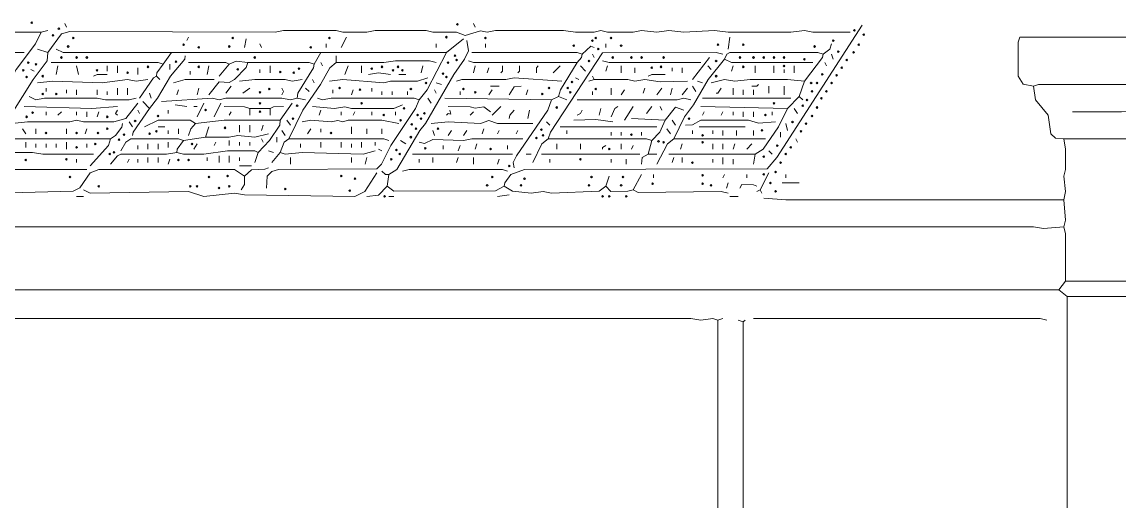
# Model space of a CAD drawing. Header units: millimetres. Extents: x 11 to 20000, y -4 to 8232.
# Drawn here: x 14000 to 16439, y 7165 to 8232 of the extents above; entities that cross this region are included whole.
import ezdxf

# ---------------------------------------------------------------- set-up
doc = ezdxf.new("R2010")
doc.units = ezdxf.units.MM
for name, color, linetype, lineweight, true_color in [('ARCHITECTURE', 7, 'Continuous', 13, 0x000000), ('PLANTING', 7, 'Continuous', 13, 0x000000), ('SOLAR', 7, 'Continuous', 13, 0x000000)]:
    doc.layers.add(name, color=color, linetype=linetype, lineweight=lineweight, true_color=true_color)

msp = doc.modelspace()

# ---------------------------------------------------------------- linework, layer by layer
at = {"layer": 'ARCHITECTURE', "color": 7, "lineweight": 13, "true_color": 0x000000}
for points in [[(17130.46946, 8088.23529), (17149.17353, 8093.21041), (17156.71448, 8107.08891), (17160.4802, 8190.03857), (17153.08552, 8197.58676), (16263.1957, 8197.58676), (16233.03167, 8197.58676), (16218.10294, 8197.58676), (16214.33314, 8186.27443), (16214.32624, 8110.85973), (16225.49615, 8093.21041), (16248.11652, 8088.23529)], [(17130.46946, 8088.23529), (17111.61199, 8092.00611), (16259.42873, 8091.99955), (16248.11652, 8088.23529)], [(16315.98982, 7971.34242), (16297.13235, 7972.54661), (16287.02568, 7982.65464), (16280.84762, 8024.13281), (16253.08903, 8058.06946), (16248.11652, 8088.23529)], [(17039.97172, 8031.67421), (17017.34729, 8035.44502), (16444.19118, 8031.67421), (16425.33937, 8031.67421), (16334.84163, 8031.67421)], [(17066.36312, 7971.34242), (17055.0509, 7971.34242), (16410.25452, 7971.34242), (16383.86312, 7971.34242), (16357.46606, 7971.34242), (16315.98982, 7971.34242)], [(16315.98982, 7835.59581), (16319.75679, 7854.44943), (16315.99943, 7888.38609), (16319.61041, 7903.46912), (16319.75271, 7948.71799), (16315.98982, 7971.34242)], [(16315.98982, 7775.26391), (16319.75679, 7790.34695), (16315.98982, 7835.59581)], [(16315.98982, 7775.26391), (16270.74095, 7771.64785), (16248.11652, 7775.26391), (12624.43439, 7775.26391), (12609.35102, 7779.03473)], [(16315.98982, 7775.26391), (16319.75271, 7760.181), (16319.75679, 7654.60034)], [(16304.6776, 7635.74661), (15637.25679, 7635.74661), (15614.63235, 7635.74661), (15554.29864, 7635.74661), (15282.80543, 7635.74661), (15260.181, 7635.74661), (14679.48676, 7635.74661), (14656.86233, 7635.74661), (14600.30124, 7635.74661), (14581.44796, 7635.74661), (14076.16934, 7635.74661), (14057.31482, 7635.74661), (12594.26889, 7635.74661)], [(16319.75679, 7654.60034), (16304.6776, 7635.74661)], [(16323.52941, 7620.66369), (16304.6776, 7635.74661)], [(16319.75679, 7654.60034), (16342.38122, 7654.60034), (16395.17534, 7654.60034), (16990.95023, 7654.60034), (17043.73869, 7654.60034), (17062.59615, 7654.60034)], [(16323.52941, 7620.66369), (16512.06448, 7620.66369), (16534.68891, 7620.66369), (16579.93778, 7620.66369), (16595.02262, 7620.66369), (16662.89593, 7620.66369), (16681.74774, 7620.66369), (16768.47851, 7620.66369), (16787.33032, 7620.66369), (17043.73869, 7620.65713), (17062.59423, 7616.89287)], [(16323.52941, 7620.66369), (16323.52941, 7039.96957)], [(15546.75713, 7567.8733), (15535.44683, 7571.49593), (15509.04977, 7567.88643), (15486.42534, 7571.644), (12639.51776, 7571.644), (12624.43439, 7571.644)], [(15546.75713, 7567.8733), (15558.07127, 7571.644)], [(15546.75713, 7567.8733), (15546.75713, 7552.79038), (15546.75713, 6591.25215)], [(15592.00792, 7567.8733), (15603.31821, 7564.1026)], [(15607.0871, 7567.8733), (15603.31821, 7564.1026)], [(15625.94457, 7571.644), (16263.1957, 7571.63744), (16278.28054, 7567.8733)]]:
    msp.add_lwpolyline(points, dxfattribs=at)
at = {"layer": 'PLANTING', "color": 7, "lineweight": 13, "true_color": 0x000000}
msp.add_lwpolyline([(15603.31821, 7564.1026), (15603.31821, 6564.85645)], dxfattribs=at)
at = {"layer": 'SOLAR', "color": 7, "lineweight": 13, "true_color": 0x000000}
for points in [[(14019.60781, 8229.63801), (14021.49321, 8231.52342), (14023.37862, 8229.63801), (14021.49321, 8227.7526)], [(14966.06335, 8225.86731), (14967.94876, 8227.7526), (14969.83405, 8225.86731), (14967.94876, 8223.9819)], [(14066.74208, 8201.35747), (14068.62749, 8203.24287), (14070.51278, 8201.35747), (14068.62749, 8199.47206)], [(14079.93971, 8216.44038), (14081.825, 8218.32579), (14083.71041, 8216.44038), (14081.825, 8214.55509)], [(14111.99095, 8195.70136), (14113.87636, 8197.58676), (14115.76165, 8195.70136), (14113.87636, 8193.81595)], [(14466.44038, 8195.70136), (14468.32579, 8197.58676), (14470.2112, 8195.70136), (14468.32579, 8193.81595)], [(14681.37251, 8195.70136), (14683.25792, 8197.58676), (14685.14333, 8195.70136), (14683.25792, 8193.81595)], [(14941.55351, 8197.58676), (14943.43891, 8199.47206), (14945.32432, 8197.58676), (14943.43891, 8195.70136)], [(15028.28054, 8195.70136), (15030.16595, 8197.58676), (15032.05124, 8195.70136), (15030.16595, 8193.81595)], [(15273.37862, 8195.70136), (15275.26391, 8197.58676), (15277.14932, 8195.70136), (15275.26391, 8193.81595)], [(15307.31527, 8195.70136), (15309.20057, 8197.58676), (15311.08597, 8195.70136), (15309.20057, 8193.81595)], [(15848.41629, 8212.66968), (15850.3017, 8214.55509), (15852.18699, 8212.66968), (15850.3017, 8210.78428)], [(15869.15532, 8203.24287), (15871.04072, 8205.12817), (15872.92613, 8203.24287), (15871.04072, 8201.35747)], [(14100.67873, 8176.84762), (14102.56414, 8178.73303), (14104.44943, 8176.84762), (14102.56414, 8174.96233)], [(14357.08903, 8180.61844), (14358.97432, 8182.50373), (14360.85973, 8180.61844), (14358.97432, 8178.73303)], [(14391.02568, 8174.96233), (14392.91097, 8176.84762), (14394.79638, 8174.96233), (14392.91097, 8173.07692)], [(14458.89898, 8176.84762), (14460.78428, 8178.73303), (14462.66968, 8176.84762), (14460.78428, 8174.96233)], [(14639.89446, 8174.96233), (14641.77975, 8176.84762), (14643.66516, 8174.96233), (14641.77975, 8173.07692)], [(15224.35894, 8178.73303), (15226.24434, 8180.61844), (15228.12975, 8178.73303), (15226.24434, 8176.84762)], [(15265.8371, 8190.04525), (15267.72251, 8191.93066), (15269.60781, 8190.04525), (15267.72251, 8188.15984)], [(15279.03473, 8171.19152), (15280.92002, 8173.07692), (15282.80543, 8171.19152), (15280.92002, 8169.30622)], [(15329.93971, 8178.73303), (15331.825, 8180.61844), (15333.71041, 8178.73303), (15331.825, 8176.84762)], [(15544.87183, 8180.61844), (15546.75713, 8182.50373), (15548.64253, 8180.61844), (15546.75713, 8178.73303)], [(15601.43292, 8180.61844), (15603.31821, 8182.50373), (15605.20362, 8180.61844), (15603.31821, 8178.73303)], [(15759.80396, 8176.84762), (15761.68925, 8178.73303), (15763.57466, 8176.84762), (15761.68925, 8174.96233)], [(15801.28201, 8190.04525), (15803.16742, 8191.93066), (15805.05283, 8190.04525), (15803.16742, 8188.15984)], [(15857.8431, 8180.61844), (15859.72851, 8182.50373), (15861.61391, 8180.61844), (15859.72851, 8178.73303)], [(14085.59581, 8152.3379), (14087.48111, 8154.22319), (14089.36652, 8152.3379), (14087.48111, 8150.45249)], [(14119.53247, 8152.3379), (14121.41776, 8154.22319), (14123.30317, 8152.3379), (14121.41776, 8150.45249)], [(14142.1569, 8152.3379), (14144.04219, 8154.22319), (14145.9276, 8152.3379), (14144.04219, 8150.45249)], [(14515.46007, 8152.3379), (14517.34536, 8154.22319), (14519.23077, 8152.3379), (14517.34536, 8150.45249)], [(14960.40724, 8156.1086), (14962.29265, 8157.994), (14964.17794, 8156.1086), (14962.29265, 8154.22319)], [(14964.17794, 8146.68179), (14966.06335, 8148.56708), (14967.94876, 8146.68179), (14966.06335, 8144.79638)], [(15258.29559, 8144.79638), (15260.181, 8146.68179), (15262.0664, 8144.79638), (15260.181, 8142.91097)], [(15311.08597, 8152.3379), (15312.97138, 8154.22319), (15314.85667, 8152.3379), (15312.97138, 8150.45249)], [(15352.56414, 8152.3379), (15354.44943, 8154.22319), (15356.33484, 8152.3379), (15354.44943, 8150.45249)], [(15375.18857, 8152.3379), (15377.07387, 8154.22319), (15378.95928, 8152.3379), (15377.07387, 8150.45249)], [(15424.20814, 8152.3379), (15426.09355, 8154.22319), (15427.97885, 8152.3379), (15426.09355, 8150.45249)], [(15541.10102, 8144.79638), (15542.98643, 8146.68179), (15544.87183, 8144.79638), (15542.98643, 8142.91097)], [(15593.8914, 8152.3379), (15595.77681, 8154.22319), (15597.6621, 8152.3379), (15595.77681, 8150.45249)], [(15624.05735, 8152.3379), (15625.94265, 8154.22319), (15627.82805, 8152.3379), (15625.94265, 8150.45249)], [(15646.68179, 8152.3379), (15648.56708, 8154.22319), (15650.45249, 8152.3379), (15648.56708, 8150.45249)], [(15669.30622, 8152.3379), (15671.19152, 8154.22319), (15673.07692, 8152.3379), (15671.19152, 8150.45249)], [(15691.93066, 8152.3379), (15693.81595, 8154.22319), (15695.70136, 8152.3379), (15693.81595, 8150.45249)], [(15737.17952, 8148.56708), (15739.06482, 8150.45249), (15740.95023, 8148.56708), (15739.06482, 8146.68179)], [(15812.59423, 8165.53541), (15814.47964, 8167.42081), (15816.36505, 8165.53541), (15814.47964, 8163.65011)], [(15831.44796, 8146.68179), (15833.33337, 8148.56708), (15835.21867, 8146.68179), (15833.33337, 8144.79638)], [(15846.53088, 8163.65011), (15848.41629, 8165.53541), (15850.3017, 8163.65011), (15848.41629, 8161.76471)], [(14000.75419, 8124.05735), (14002.63948, 8125.94265), (14004.52489, 8124.05735), (14002.63948, 8122.17195)], [(14012.0664, 8141.02568), (14013.9517, 8142.91097), (14015.8371, 8141.02568), (14013.9517, 8139.14027)], [(14029.03473, 8137.25486), (14030.92002, 8139.14027), (14032.80543, 8137.25486), (14030.92002, 8135.36957)], [(14164.78133, 8124.05735), (14166.66663, 8125.94265), (14168.55204, 8124.05735), (14166.66663, 8122.17195)], [(14277.90351, 8131.59876), (14279.7888, 8133.48416), (14281.67421, 8131.59876), (14279.7888, 8129.71346)], [(14340.1207, 8142.91097), (14342.006, 8144.79638), (14343.8914, 8142.91097), (14342.006, 8141.02568)], [(14391.02568, 8131.59876), (14392.91097, 8133.48416), (14394.79638, 8131.59876), (14392.91097, 8129.71346)], [(14477.7526, 8125.94265), (14479.63801, 8127.82805), (14481.52342, 8125.94265), (14479.63801, 8124.05735)], [(14572.02115, 8120.28654), (14573.90645, 8122.17195), (14575.79186, 8120.28654), (14573.90645, 8118.40124)], [(14613.49921, 8127.82805), (14615.38462, 8129.71346), (14617.27002, 8127.82805), (14615.38462, 8125.94265)], [(14775.64106, 8127.82805), (14777.52636, 8129.71346), (14779.41176, 8127.82805), (14777.52636, 8125.94265)], [(14798.2655, 8131.59876), (14800.15079, 8133.48416), (14802.0362, 8131.59876), (14800.15079, 8129.71346)], [(14822.77523, 8124.05735), (14824.66063, 8125.94265), (14826.54604, 8124.05735), (14824.66063, 8122.17195)], [(14834.08744, 8131.59876), (14835.97285, 8133.48416), (14837.85826, 8131.59876), (14835.97285, 8129.71346)], [(14843.51437, 8124.05735), (14845.39966, 8125.94265), (14847.28507, 8124.05735), (14845.39966, 8122.17195)], [(14945.32432, 8141.02568), (14947.20962, 8142.91097), (14949.09502, 8141.02568), (14947.20962, 8139.14027)], [(15397.81301, 8129.71346), (15399.6983, 8131.59876), (15401.58371, 8129.71346), (15399.6983, 8127.82805)], [(15418.55204, 8131.59876), (15420.43744, 8133.48416), (15422.32274, 8131.59876), (15420.43744, 8129.71346)], [(15601.43292, 8131.59876), (15603.31821, 8133.48416), (15605.20362, 8131.59876), (15603.31821, 8129.71346)], [(15691.93066, 8133.48416), (15693.81595, 8135.36957), (15695.70136, 8133.48416), (15693.81595, 8131.59876)], [(15820.13575, 8129.71346), (15822.02115, 8131.59876), (15823.90645, 8129.71346), (15822.02115, 8127.82805)], [(14008.29559, 8108.97432), (14010.181, 8110.85973), (14012.0664, 8108.97432), (14010.181, 8107.08903)], [(14044.11765, 8110.85973), (14046.00305, 8112.74514), (14047.88835, 8110.85973), (14046.00305, 8108.97432)], [(14232.65464, 8118.40124), (14234.53993, 8120.28654), (14236.42534, 8118.40124), (14234.53993, 8116.51584)], [(14602.18699, 8118.40124), (14604.0724, 8120.28654), (14605.95781, 8118.40124), (14604.0724, 8116.51584)], [(14896.30464, 8095.77681), (14898.19005, 8097.6621), (14900.07545, 8095.77681), (14898.19005, 8093.8914)], [(14934.0121, 8116.51584), (14935.8974, 8118.40124), (14937.78281, 8116.51584), (14935.8974, 8114.63043)], [(14941.55351, 8108.97432), (14943.43891, 8110.85973), (14945.32432, 8108.97432), (14943.43891, 8107.08903)], [(15220.58824, 8097.6621), (15222.47364, 8099.54751), (15224.35894, 8097.6621), (15222.47364, 8095.77681)], [(15541.10102, 8110.85973), (15542.98643, 8112.74514), (15544.87183, 8110.85973), (15542.98643, 8108.97432)], [(15752.26244, 8095.77681), (15754.14785, 8097.6621), (15756.03314, 8095.77681), (15754.14785, 8093.8914)], [(15765.46007, 8095.77681), (15767.34536, 8097.6621), (15769.23077, 8095.77681), (15767.34536, 8093.8914)], [(15776.77229, 8114.63043), (15778.65758, 8116.51584), (15780.54299, 8114.63043), (15778.65758, 8112.74514)], [(15797.51131, 8095.77681), (15799.39672, 8097.6621), (15801.28201, 8095.77681), (15799.39672, 8093.8914)], [(15808.82353, 8112.74514), (15810.70894, 8114.63043), (15812.59423, 8112.74514), (15810.70894, 8110.85973)], [(14044.11765, 8071.26697), (14046.00305, 8073.15238), (14047.88835, 8071.26697), (14046.00305, 8069.38156)], [(14074.2836, 8071.26697), (14076.16889, 8073.15238), (14078.0543, 8071.26697), (14076.16889, 8069.38156)], [(14526.77229, 8075.03767), (14528.65758, 8076.92308), (14530.54299, 8075.03767), (14528.65758, 8073.15238)], [(14547.51131, 8082.57919), (14549.39672, 8084.46459), (14551.28201, 8082.57919), (14549.39672, 8080.69378)], [(14703.99695, 8084.46459), (14705.88235, 8086.34989), (14707.76776, 8084.46459), (14705.88235, 8082.57919)], [(14749.24581, 8080.69378), (14751.13122, 8082.57919), (14753.01663, 8080.69378), (14751.13122, 8078.80848)], [(14862.36799, 8082.57919), (14864.25339, 8084.46459), (14866.1388, 8082.57919), (14864.25339, 8080.69378)], [(14979.26097, 8082.57919), (14981.14627, 8084.46459), (14983.03167, 8082.57919), (14981.14627, 8080.69378)], [(15005.65611, 8075.03767), (15007.54152, 8076.92308), (15009.42681, 8075.03767), (15007.54152, 8073.15238)], [(15154.60034, 8071.26697), (15156.48563, 8073.15238), (15158.37104, 8071.26697), (15156.48563, 8069.38156)], [(15169.68326, 8084.46459), (15171.56867, 8086.34989), (15173.45396, 8084.46459), (15171.56867, 8082.57919)], [(15211.16143, 8084.46459), (15213.04672, 8086.34989), (15214.93213, 8084.46459), (15213.04672, 8082.57919)], [(15216.81753, 8075.03767), (15218.70283, 8076.92308), (15220.58824, 8075.03767), (15218.70283, 8073.15238)], [(15273.37862, 8082.57919), (15275.26391, 8084.46459), (15277.14932, 8082.57919), (15275.26391, 8080.69378)], [(15754.14785, 8076.92308), (15756.03314, 8078.80848), (15757.91855, 8076.92308), (15756.03314, 8075.03767)], [(15786.1991, 8076.92308), (15788.0845, 8078.80848), (15789.9698, 8076.92308), (15788.0845, 8075.03767)], [(14526.77229, 8050.52794), (14528.65758, 8052.41324), (14530.54299, 8050.52794), (14528.65758, 8048.64253)], [(14753.01663, 8050.52794), (14754.90192, 8052.41324), (14756.78733, 8050.52794), (14754.90192, 8048.64253)], [(15669.30622, 8050.52794), (15671.19152, 8052.41324), (15673.07692, 8050.52794), (15671.19152, 8048.64253)], [(15742.83563, 8058.06934), (15744.72093, 8059.95475), (15746.60633, 8058.06934), (15744.72093, 8056.18405)], [(15774.88688, 8061.84016), (15776.77229, 8063.72545), (15778.65758, 8061.84016), (15776.77229, 8059.95475)], [(14021.49321, 8029.7888), (14023.37862, 8031.67421), (14025.26391, 8029.7888), (14023.37862, 8027.90351)], [(14300.52794, 8022.2474), (14302.41324, 8024.13269), (14304.29864, 8022.2474), (14302.41324, 8020.36199)], [(14406.1086, 8035.44491), (14407.994, 8037.33032), (14409.8793, 8035.44491), (14407.994, 8033.55962)], [(14526.77229, 8031.67421), (14528.65758, 8033.55962), (14530.54299, 8031.67421), (14528.65758, 8029.7888)], [(14609.72851, 8044.87183), (14611.61391, 8046.75713), (14613.49921, 8044.87183), (14611.61391, 8042.98643)], [(14802.0362, 8024.13269), (14803.92161, 8026.0181), (14805.8069, 8024.13269), (14803.92161, 8022.2474)], [(14847.28507, 8039.21572), (14849.17048, 8041.10102), (14851.05577, 8039.21572), (14849.17048, 8037.33032)], [(14877.45102, 8024.13269), (14879.33631, 8026.0181), (14881.22172, 8024.13269), (14879.33631, 8022.2474)], [(14892.53394, 8027.90351), (14894.41934, 8029.7888), (14896.30464, 8027.90351), (14894.41934, 8026.0181)], [(15186.65158, 8041.10102), (15188.53699, 8042.98643), (15190.42229, 8041.10102), (15188.53699, 8039.21572)], [(15650.45249, 8024.13269), (15652.3379, 8026.0181), (15654.22319, 8024.13269), (15652.3379, 8022.2474)], [(15733.40871, 8044.87183), (15735.29412, 8046.75713), (15737.17952, 8044.87183), (15735.29412, 8042.98643)], [(15754.14785, 8022.2474), (15756.03314, 8024.13269), (15757.91855, 8022.2474), (15756.03314, 8020.36199)], [(15765.46007, 8041.10102), (15767.34536, 8042.98643), (15769.23077, 8041.10102), (15767.34536, 8039.21572)], [(14008.29559, 8020.36199), (14010.181, 8022.2474), (14012.0664, 8020.36199), (14010.181, 8018.47658)], [(14187.40577, 8020.36199), (14189.29106, 8022.2474), (14191.17647, 8020.36199), (14189.29106, 8018.47658)], [(14249.62296, 8010.93518), (14251.50826, 8012.82048), (14253.39367, 8010.93518), (14251.50826, 8009.04977)], [(14600.3017, 8016.59129), (14602.18699, 8018.47658), (14604.0724, 8016.59129), (14602.18699, 8014.70588)], [(14839.74355, 8012.82048), (14841.62896, 8014.70588), (14843.51437, 8012.82048), (14841.62896, 8010.93518)], [(14864.25339, 8003.39367), (14866.1388, 8005.27907), (14868.0241, 8003.39367), (14866.1388, 8001.50826)], [(14884.99242, 8016.59129), (14886.87783, 8018.47658), (14888.76324, 8016.59129), (14886.87783, 8014.70588)], [(15480.76923, 8016.59129), (15482.65464, 8018.47658), (15484.53993, 8016.59129), (15482.65464, 8014.70588)], [(15710.78428, 8009.04977), (15712.66968, 8010.93518), (15714.55509, 8009.04977), (15712.66968, 8007.16437)], [(15740.95023, 8005.27907), (15742.83563, 8007.16437), (15744.72093, 8005.27907), (15742.83563, 8003.39367)], [(14051.65916, 7984.53993), (14053.54446, 7986.42534), (14055.42986, 7984.53993), (14053.54446, 7982.65464)], [(14119.53247, 7984.53993), (14121.41776, 7986.42534), (14123.30317, 7984.53993), (14121.41776, 7982.65464)], [(14166.66663, 7984.53993), (14168.55204, 7986.42534), (14170.43744, 7984.53993), (14168.55204, 7982.65464)], [(14187.40577, 7993.96686), (14189.29106, 7995.85215), (14191.17647, 7993.96686), (14189.29106, 7992.08145)], [(14225.11312, 7980.76923), (14226.99853, 7982.65464), (14228.88382, 7980.76923), (14226.99853, 7978.88382)], [(14281.67421, 7982.65464), (14283.55962, 7984.53993), (14285.44491, 7982.65464), (14283.55962, 7980.76923)], [(14296.75713, 7988.31075), (14298.64253, 7990.19604), (14300.52794, 7988.31075), (14298.64253, 7986.42534)], [(14449.47206, 7995.85215), (14451.35747, 7997.73756), (14453.24287, 7995.85215), (14451.35747, 7993.96686)], [(14685.14333, 7984.53993), (14687.02862, 7986.42534), (14688.91403, 7984.53993), (14687.02862, 7982.65464)], [(14862.36799, 7975.11312), (14864.25339, 7976.99853), (14866.1388, 7975.11312), (14864.25339, 7973.22771)], [(14873.6802, 7993.96686), (14875.56561, 7995.85215), (14877.45102, 7993.96686), (14875.56561, 7992.08145)], [(14922.69989, 7993.96686), (14924.58518, 7995.85215), (14926.47059, 7993.96686), (14924.58518, 7992.08145)], [(15141.40271, 7973.22771), (15143.28812, 7975.11312), (15145.17342, 7973.22771), (15143.28812, 7971.34242)], [(15152.71493, 7992.08145), (15154.60034, 7993.96686), (15156.48563, 7992.08145), (15154.60034, 7990.19604)], [(15156.48563, 7978.88382), (15158.37104, 7980.76923), (15160.25645, 7978.88382), (15158.37104, 7976.99853)], [(15352.56414, 7980.76923), (15354.44943, 7982.65464), (15356.33484, 7980.76923), (15354.44943, 7978.88382)], [(15510.93518, 7978.88382), (15512.82048, 7980.76923), (15514.70588, 7978.88382), (15512.82048, 7976.99853)], [(15642.91097, 7990.19604), (15644.79638, 7992.08145), (15646.68179, 7990.19604), (15644.79638, 7988.31075)], [(15729.63801, 7988.31075), (15731.52342, 7990.19604), (15733.40871, 7988.31075), (15731.52342, 7986.42534)], [(14119.53247, 7952.48869), (14121.41776, 7954.3741), (14123.30317, 7952.48869), (14121.41776, 7950.60328)], [(14161.01052, 7960.0302), (14162.89593, 7961.9155), (14164.78133, 7960.0302), (14162.89593, 7958.1448)], [(14213.8009, 7969.45701), (14215.68631, 7971.34242), (14217.57161, 7969.45701), (14215.68631, 7967.57161)], [(14375.94265, 7960.0302), (14377.82805, 7961.9155), (14379.71346, 7960.0302), (14377.82805, 7958.1448)], [(14894.41934, 7950.60328), (14896.30464, 7952.48869), (14898.19005, 7950.60328), (14896.30464, 7948.71799)], [(15039.59276, 7948.71799), (15041.47817, 7950.60328), (15043.36346, 7948.71799), (15041.47817, 7946.83258)], [(15303.54446, 7948.71799), (15305.42986, 7950.60328), (15307.31527, 7948.71799), (15305.42986, 7946.83258)], [(15412.89593, 7965.68631), (15414.78133, 7967.57161), (15416.66663, 7965.68631), (15414.78133, 7963.8009)], [(15424.20814, 7963.8009), (15426.09355, 7965.68631), (15427.97885, 7963.8009), (15426.09355, 7961.9155)], [(15510.93518, 7963.8009), (15512.82048, 7965.68631), (15514.70588, 7963.8009), (15512.82048, 7961.9155)], [(15676.84762, 7956.25939), (15678.73303, 7958.1448), (15680.61844, 7956.25939), (15678.73303, 7954.3741)], [(15707.01357, 7952.48869), (15708.89898, 7954.3741), (15710.78428, 7952.48869), (15708.89898, 7950.60328)], [(14006.41029, 7924.20814), (14008.29559, 7926.09355), (14010.181, 7924.20814), (14008.29559, 7922.32274)], [(14096.90803, 7926.09355), (14098.79333, 7927.97885), (14100.67873, 7926.09355), (14098.79333, 7924.20814)], [(14193.06188, 7937.40577), (14194.94717, 7939.29106), (14196.83258, 7937.40577), (14194.94717, 7935.52036)], [(14202.48869, 7941.17647), (14204.3741, 7943.06188), (14206.25939, 7941.17647), (14204.3741, 7939.29106)], [(14345.77681, 7924.20814), (14347.6621, 7926.09355), (14349.54751, 7924.20814), (14347.6621, 7922.32274)], [(14368.40124, 7924.20814), (14370.28654, 7926.09355), (14372.17195, 7924.20814), (14370.28654, 7922.32274)], [(14819.00452, 7926.09355), (14820.88993, 7927.97885), (14822.77523, 7926.09355), (14820.88993, 7924.20814)], [(14830.31674, 7946.83258), (14832.20215, 7948.71799), (14834.08744, 7946.83258), (14832.20215, 7944.94717)], [(14837.85826, 7937.40577), (14839.74355, 7939.29106), (14841.62896, 7937.40577), (14839.74355, 7935.52036)], [(15239.44197, 7926.09355), (15241.32726, 7927.97885), (15243.21267, 7926.09355), (15241.32726, 7924.20814)], [(15646.68179, 7931.74966), (15648.56708, 7933.63495), (15650.45249, 7931.74966), (15648.56708, 7929.86425)], [(15695.70136, 7937.40577), (15697.58676, 7939.29106), (15699.47206, 7937.40577), (15697.58676, 7935.52036)], [(15081.07093, 7911.01052), (15082.95622, 7912.89593), (15084.84163, 7911.01052), (15082.95622, 7909.12523)], [(15488.31075, 7918.55204), (15490.19604, 7920.43744), (15492.08145, 7918.55204), (15490.19604, 7916.66663)], [(15684.38914, 7918.55204), (15686.27455, 7920.43744), (15688.15984, 7918.55204), (15686.27455, 7916.66663)], [(14104.44943, 7886.50079), (14106.33484, 7888.38609), (14108.22025, 7886.50079), (14106.33484, 7884.61538)], [(14413.65011, 7886.50079), (14415.53541, 7888.38609), (14417.42081, 7886.50079), (14415.53541, 7884.61538)], [(14455.12817, 7888.38609), (14457.01357, 7890.27149), (14458.89898, 7888.38609), (14457.01357, 7886.50079)], [(14707.76776, 7888.38609), (14709.65305, 7890.27149), (14711.53846, 7888.38609), (14709.65305, 7886.50079)], [(14737.9336, 7882.72998), (14739.819, 7884.61538), (14741.70441, 7882.72998), (14739.819, 7880.84468)], [(15043.36346, 7886.50079), (15045.24887, 7888.38609), (15047.13428, 7886.50079), (15045.24887, 7884.61538)], [(15115.00758, 7882.72998), (15116.89287, 7884.61538), (15118.77828, 7882.72998), (15116.89287, 7880.84468)], [(15263.9517, 7886.50079), (15265.8371, 7888.38609), (15267.72251, 7886.50079), (15265.8371, 7884.61538)], [(15333.71041, 7886.50079), (15335.59581, 7888.38609), (15337.48111, 7886.50079), (15335.59581, 7884.61538)], [(15510.93518, 7890.27149), (15512.82048, 7892.1569), (15514.70588, 7890.27149), (15512.82048, 7888.38609)], [(15646.68179, 7892.1569), (15648.56708, 7894.04219), (15650.45249, 7892.1569), (15648.56708, 7890.27149)], [(15673.07692, 7897.81301), (15674.96233, 7899.6983), (15676.84762, 7897.81301), (15674.96233, 7895.9276)], [(14168.55204, 7865.76165), (14170.43744, 7867.64706), (14172.32274, 7865.76165), (14170.43744, 7863.87636)], [(14372.17195, 7865.76165), (14374.05735, 7867.64706), (14375.94265, 7865.76165), (14374.05735, 7863.87636)], [(14387.25486, 7865.76165), (14389.14027, 7867.64706), (14391.02568, 7865.76165), (14389.14027, 7863.87636)], [(14436.27455, 7861.99095), (14438.15984, 7863.87636), (14440.04525, 7861.99095), (14438.15984, 7860.10554)], [(14458.89898, 7865.76165), (14460.78428, 7867.64706), (14462.66968, 7865.76165), (14460.78428, 7863.87636)], [(14583.33337, 7860.10554), (14585.21867, 7861.99095), (14587.10407, 7860.10554), (14585.21867, 7858.22025)], [(14726.62138, 7856.33484), (14728.50679, 7858.22025), (14730.39219, 7856.33484), (14728.50679, 7854.44943)], [(15032.05124, 7867.64706), (15033.93665, 7869.53247), (15035.82206, 7867.64706), (15033.93665, 7865.76165)], [(15107.46606, 7867.64706), (15109.35147, 7869.53247), (15111.23676, 7867.64706), (15109.35147, 7865.76165)], [(15258.29559, 7867.64706), (15260.181, 7869.53247), (15262.0664, 7867.64706), (15260.181, 7865.76165)], [(15329.93971, 7867.64706), (15331.825, 7869.53247), (15333.71041, 7867.64706), (15331.825, 7865.76165)], [(15399.6983, 7871.41776), (15401.58371, 7873.30317), (15403.46912, 7871.41776), (15401.58371, 7869.53247)], [(15510.93518, 7871.41776), (15512.82048, 7873.30317), (15514.70588, 7871.41776), (15512.82048, 7869.53247)], [(15529.7888, 7867.64706), (15531.67421, 7869.53247), (15533.55962, 7867.64706), (15531.67421, 7865.76165)], [(15661.76471, 7873.30317), (15663.65011, 7875.18857), (15665.53541, 7873.30317), (15663.65011, 7871.41776)], [(15673.07692, 7854.44943), (15674.96233, 7856.33484), (15676.84762, 7854.44943), (15674.96233, 7852.56414)], [(14803.92161, 7843.13722), (14805.8069, 7845.02262), (14807.69231, 7843.13722), (14805.8069, 7841.25192)], [(15288.46154, 7843.13722), (15290.34695, 7845.02262), (15292.23224, 7843.13722), (15290.34695, 7841.25192)], [(15303.54446, 7843.13722), (15305.42986, 7845.02262), (15307.31527, 7843.13722), (15305.42986, 7841.25192)], [(15341.25192, 7843.13722), (15343.13722, 7845.02262), (15345.02262, 7843.13722), (15343.13722, 7841.25192)]]:
    msp.add_lwpolyline(points, close=True, dxfattribs=at)
for points in [[(14098.79378, 8220.21109), (14095.02262, 8227.75271)], [(15007.54106, 8220.21109), (15003.77115, 8227.75271)], [(15071.64446, 7865.76165), (15072.84174, 7873.30973), (15086.73348, 7892.00882), (15116.89333, 7903.32104), (15656.1086, 7904.67342), (15677.6836, 7929.86425), (15867.2681, 8223.9819)], [(12307.69231, 7873.30317), (12323.96606, 7911.01052), (12508.5905, 8193.81595), (12518.85328, 8203.92398), (12537.70781, 8208.7509), (13190.04525, 8212.66312), (13223.9819, 8201.51199), (13246.60633, 8208.7509), (13359.72851, 8208.90543), (13378.58179, 8212.66312), (13435.14287, 8212.52172), (13450.22624, 8208.90543), (13710.40724, 8209.19491), (13733.03167, 8212.66968), (13774.50939, 8208.90543), (13902.71493, 8208.90543), (13925.33937, 8212.66946), (13947.9638, 8208.90543), (14042.23269, 8208.89887)], [(14057.31482, 8163.65), (14056.11753, 8144.79638), (14024.4276, 8103.31833), (13912.97771, 7926.09355), (13895.16697, 7904.66686), (13880.0905, 7899.85294), (13865.15622, 7904.52534), (13857.76301, 7918.55204), (13869.83462, 7944.94717), (13912.97771, 8005.27896), (13945.39118, 8061.84005), (13969.5319, 8092.00611), (13986.72805, 8125.94276), (14029.72195, 8182.50385), (14042.23269, 8208.89887)], [(14042.23269, 8208.89887), (14057.31482, 8212.66968)], [(14057.31482, 8163.65), (14087.4871, 8204.97353), (14106.33484, 8210.57036), (14562.59468, 8208.90543), (14581.44796, 8212.66312), (14698.34129, 8212.66312), (14713.42342, 8209.04695), (14766.21459, 8208.90543), (14785.06787, 8212.66312), (14898.19005, 8212.66312), (14913.27342, 8209.04695), (14966.06335, 8208.75079), (14984.91663, 8201.65373), (15018.85328, 8211.47206), (15033.93665, 8208.91199), (15052.78993, 8212.66312), (15203.61991, 8212.66312), (15230.01697, 8208.89887), (15271.49321, 8209.04695), (15286.57805, 8212.65656), (15301.65724, 8209.04695), (15358.21833, 8208.90543), (15377.07579, 8212.66301), (15411.01244, 8208.90543), (15437.40385, 8212.66968), (15471.3405, 8208.90543), (15539.2138, 8212.66968), (15569.38348, 8208.90543), (15708.89706, 8208.90543), (15739.06674, 8212.66312), (15757.91855, 8208.90543), (15840.8767, 8208.89887)], [(14366.51584, 8190.04525), (14370.28699, 8197.58665)], [(14709.65351, 8174.96222), (14720.96572, 8197.58665)], [(15569.38348, 8171.19163), (15573.15045, 8197.58665)], [(14057.31482, 8163.65), (14034.69038, 8171.19163)], [(14076.16934, 8171.19163), (14091.25147, 8163.65011), (14332.57919, 8163.65011)], [(14498.49129, 8193.81606), (14494.72138, 8174.96222)], [(14528.65803, 8182.50385), (14532.42794, 8174.96222)], [(14675.71686, 8182.50385), (14675.71686, 8174.96222)], [(14815.23337, 7892.1569), (14833.03156, 7903.47568), (14884.16301, 7990.19615), (14897.13371, 8005.27896), (14959.57183, 8114.63054), (14983.86018, 8148.56719), (14992.3112, 8167.42081), (14988.68778, 8190.04525)], [(14920.81448, 8182.50385), (14920.81448, 8174.96222)], [(14981.14672, 8193.81606), (14943.43891, 8163.65011)], [(15030.1655, 8182.50385), (15030.1655, 8174.96222)], [(15245.09615, 8159.87941), (15264.09163, 8177.38077), (15271.49321, 8174.96222)], [(15297.89027, 8182.50385), (15297.89027, 8174.96222)], [(15799.3948, 8182.50385), (15795.47172, 8171.19163), (15780.54299, 8159.87941)], [(13770.73948, 8163.65), (14004.52489, 8163.65)], [(14283.55916, 8039.21561), (14301.35735, 8061.84005), (14329.85747, 8110.85973), (14361.5405, 8148.56052), (14362.74468, 8156.1086)], [(14313.7259, 8137.25498), (14332.57919, 8163.65011)], [(14664.40464, 8163.65011), (14653.09242, 8163.65011), (14332.57919, 8163.65011)], [(14664.40464, 8163.65011), (14649.32127, 8137.25498)], [(14664.40464, 8163.65011), (14675.71686, 8163.65011), (14943.43891, 8163.65011)], [(14698.34129, 8141.02557), (14698.34129, 8156.1086)], [(14883.10667, 8058.06946), (14900.90486, 8080.69389), (14943.43891, 8163.65011)], [(15000, 8163.65), (15233.78394, 8163.64344), (15245.09615, 8159.87941)], [(15169.68326, 7971.34231), (15174.51086, 7986.42534), (15290.49559, 8162.4457), (15542.98643, 8163.64344), (15558.07127, 8159.87941)], [(15233.78394, 8141.02557), (15243.89344, 8152.33122), (15245.09615, 8159.87941)], [(15271.49321, 8152.33778), (15267.72059, 8159.87941)], [(15448.71606, 7971.34231), (15472.3983, 8020.36199), (15492.90995, 8046.75724), (15525.32353, 8103.31833), (15561.83824, 8148.56719)], [(15527.90158, 8152.33778), (15490.19796, 8103.31833)], [(15780.54299, 8159.87941), (15769.23077, 8163.64344), (15573.15882, 8163.49536), (15566.66719, 8159.72466), (15561.83824, 8148.56719)], [(15757.91855, 8141.02557), (15576.92308, 8141.03224), (15561.83824, 8148.56719)], [(15780.54299, 8159.87941), (15779.3388, 8152.33122), (15739.06674, 8099.54751)], [(15803.16742, 8148.56719), (15799.3948, 8159.87941)], [(14019.60826, 8125.94276), (14027.14932, 8122.17195)], [(14064.85713, 8141.02557), (14302.41369, 8141.019), (14313.7259, 8137.25498)], [(14079.93925, 8133.48416), (14076.16934, 8114.63054)], [(14125.18812, 8114.63054), (14121.41821, 8133.48416)], [(14189.29152, 8122.17195), (14189.29152, 8133.48416)], [(14211.91595, 8133.48416), (14211.91595, 8118.40113)], [(14257.16482, 8114.63054), (14257.16482, 8129.71335)], [(14313.7259, 8137.25498), (14299.84672, 8118.40781), (14298.64253, 8110.85973)], [(14328.80803, 8125.94276), (14328.80803, 8137.25498)], [(14460.78473, 8137.25498), (14453.23552, 8140.8776), (14370.28699, 8141.02557)], [(14374.0569, 8114.63054), (14374.0569, 8122.17195)], [(14415.53586, 8133.48416), (14411.76471, 8114.63054)], [(14415.53586, 8069.38167), (14438.16029, 8098.34321), (14460.78473, 8096.981), (14472.09695, 8103.4664), (14498.33654, 8129.86143), (14502.26244, 8141.02557)], [(14438.16029, 8110.85973), (14460.78473, 8137.25498)], [(14460.78473, 8137.25498), (14475.86686, 8144.50023), (14502.26244, 8141.02557)], [(14502.26244, 8141.02557), (14638.00905, 8141.019), (14649.32127, 8137.25498)], [(14528.65803, 8118.40113), (14528.65803, 8125.94276)], [(14551.28247, 8133.48416), (14551.28247, 8118.40113)], [(14698.34129, 8141.02557), (14684.30735, 8129.71335), (14663.3483, 8092.00611), (14623.98201, 8035.44502), (14592.76018, 7971.34231)], [(14649.32127, 8137.25498), (14648.1241, 8129.70679), (14612.81199, 8073.15238), (14611.61346, 8061.84005)], [(14668.17455, 8133.48416), (14664.40464, 8141.02557)], [(14698.34129, 8141.02557), (14803.92115, 8141.03213), (14830.31674, 8144.79638), (14905.73111, 8144.64842), (14920.81448, 8141.02557)], [(14717.19457, 8114.63054), (14724.73563, 8133.48416)], [(14754.90238, 8118.40113), (14754.90238, 8133.48416)], [(14890.64898, 8133.48416), (14886.87783, 8118.40113)], [(15233.78394, 8141.02557), (15003.77115, 8141.03213), (14992.45894, 8144.79638)], [(15007.54106, 8133.48416), (15003.77115, 8118.40113)], [(15033.93665, 8118.40113), (15037.70781, 8129.71335)], [(15067.8733, 8133.48416), (15067.8733, 8122.17195), (15064.10215, 8118.40113)], [(15105.58111, 8133.48416), (15105.58111, 8122.17195), (15101.80995, 8118.40113)], [(15147.05882, 8133.48416), (15143.28767, 8129.71335), (15143.28767, 8118.40113)], [(15196.08032, 8133.48416), (15180.99548, 8118.40113)], [(15233.78394, 8141.02557), (15197.12704, 8080.69389), (15192.30769, 8065.61086)], [(15241.32919, 8133.48416), (15252.6414, 8122.17195)], [(15509.04977, 8141.02557), (15305.42986, 8141.03213), (15290.34502, 8144.79638)], [(15301.65724, 8133.48416), (15297.89027, 8122.17195)], [(15331.82692, 8133.48416), (15331.82692, 8118.40113)], [(15361.99095, 8118.40113), (15361.99095, 8129.71335)], [(15444.9491, 8129.71335), (15444.9491, 8122.17195)], [(15467.57353, 8118.40113), (15467.57353, 8129.71335)], [(15531.67421, 8125.94276), (15524.13462, 8133.48416)], [(15576.92308, 8122.17195), (15580.6957, 8133.48416)], [(15629.71154, 8118.40113), (15629.71154, 8133.48416)], [(15671.19344, 8133.48416), (15671.19344, 8118.40113)], [(15693.81787, 8118.40113), (15693.81787, 8125.94276)], [(15716.44231, 8133.48416), (15716.44231, 8118.40113)], [(15788.08258, 8133.48416), (15784.31561, 8141.02557)], [(14034.69038, 8095.7767), (14068.62704, 8099.5474), (14177.9793, 8095.78326), (14234.54038, 8103.16369), (14253.39367, 8099.70204), (14279.78925, 8103.31833)], [(14189.29152, 8114.63054), (14166.67398, 8114.48247), (14159.12477, 8110.85973)], [(14260.93473, 8061.84005), (14292.15102, 8106.93428), (14298.64253, 8110.85973)], [(14306.1836, 8103.31833), (14298.64253, 8110.85973)], [(14336.35034, 8095.7767), (14362.74468, 8103.17025), (14426.84808, 8103.31833)], [(14622.92568, 8103.31833), (14600.30124, 8099.56063), (14585.21912, 8103.17025), (14517.34581, 8103.31821), (14483.40916, 8099.54751)], [(14649.32127, 8095.7767), (14645.55011, 8103.31833)], [(14901.9612, 8107.08891), (14879.33676, 8099.69548), (14819.00452, 8099.39955), (14803.92115, 8095.78326), (14713.42342, 8103.31176), (14683.25792, 8099.54751)], [(14769.9845, 8114.63054), (14792.60894, 8118.24661), (14819.00452, 8114.63054)], [(14837.85781, 8114.63054), (14852.94118, 8114.63054)], [(14966.06335, 8099.54751), (14977.37557, 8103.17025), (15075.41437, 8103.32489), (15094.26889, 8107.07579), (15199.84729, 8099.54751)], [(15237.55656, 8103.31833), (15230.01697, 8107.08891)], [(15260.181, 8099.54751), (15271.49321, 8103.31833)], [(15267.72059, 8110.85973), (15271.49321, 8103.31833)], [(15271.49321, 8103.31833), (15346.90611, 8103.17025), (15361.99095, 8099.55419), (15384.61538, 8103.16369), (15418.55204, 8097.87602), (15478.88575, 8099.54751)], [(15429.86425, 8114.63054), (15399.7043, 8114.48247), (15392.15498, 8110.85973)], [(15501.51018, 8099.54751), (15512.8224, 8095.7767)], [(15531.67421, 8095.7767), (15561.83824, 8103.31165), (15584.46267, 8099.55407), (15618.39932, 8103.31176), (15701.35747, 8103.31821), (15739.06674, 8099.54751)], [(15727.75452, 8065.61086), (15739.06674, 8099.54751)], [(14053.54491, 8084.46448), (14053.54491, 8076.92308)], [(14098.79378, 8080.69389), (14098.79378, 8073.15226)], [(14121.41821, 8069.38167), (14121.41821, 8080.69389)], [(14166.66708, 8069.38167), (14166.66708, 8080.69389)], [(14189.29152, 8076.92308), (14189.29152, 8069.38167)], [(14211.91595, 8069.38167), (14211.91595, 8084.46448)], [(14234.54038, 8069.38167), (14234.54038, 8084.46448)], [(14287.33032, 8061.84005), (14283.55916, 8073.15226)], [(14347.66256, 8080.69389), (14343.8914, 8069.38167)], [(14392.91143, 8084.46448), (14389.14027, 8069.38167)], [(14464.55464, 8088.23529), (14453.24242, 8073.15226)], [(14490.95023, 8073.15226), (14506.0336, 8084.46448)], [(14577.67681, 8069.38167), (14581.44796, 8076.92308), (14577.67681, 8084.46448)], [(14638.00905, 8076.92308), (14630.46799, 8084.46448)], [(14690.79898, 8073.15226), (14690.79898, 8080.69389)], [(14732.27794, 8069.38167), (14736.04785, 8080.69389)], [(14777.52681, 8084.46448), (14777.52681, 8076.92308)], [(14800.15124, 8069.38167), (14800.15124, 8076.92308)], [(14822.77568, 8076.92308), (14822.77568, 8069.38167)], [(14856.71233, 8069.38167), (14856.71233, 8076.92308)], [(14920.81448, 8073.15226), (14917.04333, 8080.69389)], [(14920.81448, 8095.7767), (14932.1267, 8092.00611)], [(14973.60441, 8076.92308), (14973.60441, 8069.38167)], [(15045.24887, 8080.69389), (15037.70781, 8069.38167)], [(15060.33224, 8088.23529), (15041.47771, 8088.23529)], [(15109.35102, 8088.23529), (15094.27443, 8087.031), (15082.95667, 8069.38167)], [(15120.66324, 8069.38167), (15124.43439, 8080.69389)], [(15267.72059, 8076.92308), (15267.72059, 8069.38167)], [(15309.20249, 8069.38167), (15309.20249, 8084.46448)], [(15331.82692, 8069.38167), (15339.36652, 8080.69389)], [(15380.84276, 8073.15226), (15384.61538, 8084.46448)], [(15422.32466, 8084.46448), (15411.01244, 8069.38167)], [(15441.17647, 8069.38167), (15444.9491, 8084.46448)], [(15478.88575, 8084.46448), (15467.57353, 8069.38167)], [(15490.19796, 8088.23529), (15497.73756, 8076.92308)], [(15542.98643, 8073.15226), (15546.75905, 8073.15226), (15554.29864, 8084.46448)], [(15580.6957, 8069.38167), (15580.6957, 8084.46448)], [(15603.32014, 8080.69389), (15603.32014, 8069.38167)], [(15637.25679, 8092.00611), (15633.48416, 8088.23529), (15622.17195, 8088.23529)], [(15625.94457, 8069.38167), (15625.94457, 8080.69389)], [(15659.88122, 8088.23529), (15659.88122, 8073.15226)], [(15693.81787, 8088.23529), (15693.81787, 8069.38167)], [(14257.16482, 8050.52783), (14230.76923, 8016.74593), (14204.37364, 8009.19774), (14136.50034, 8009.19774), (14121.41821, 8012.80747), (14106.33484, 8009.19774), (14012.06595, 8009.04321), (13978.1293, 8005.27896)], [(14015.8371, 8065.61086), (14030.92048, 8058.08258), (14049.77376, 8061.83348), (14166.66708, 8061.84005), (14185.52036, 8058.21742), (14238.31029, 8058.07602), (14253.39367, 8061.84005)], [(14268.47704, 8054.29864), (14283.55916, 8039.21561)], [(14611.61346, 8061.84005), (14596.53133, 8058.08258), (14577.67681, 8061.83348), (14453.24242, 8061.83348), (14438.16029, 8058.3655), (14423.07692, 8061.82692), (14309.95475, 8054.29864)], [(14404.22364, 8050.52783), (14389.14027, 8020.36199)], [(14426.84808, 8020.36199), (14441.9302, 8050.52783)], [(14883.10667, 8058.06946), (14874.51618, 8039.21561), (14820.05396, 7956.25939), (14799.09491, 7914.78133), (14788.83903, 7904.67342), (14570.13575, 7903.32104), (14555.05238, 7898.50057), (14544.94423, 7888.38609), (14543.74016, 7861.99095)], [(14573.9069, 8012.82059), (14600.30124, 8050.52783)], [(14630.46799, 8058.06946), (14611.61346, 8061.84005)], [(14883.10667, 8058.06946), (14871.79446, 8061.83348), (14687.02907, 8061.83348), (14668.17455, 8058.22398), (14656.86233, 8061.84005)], [(14909.50226, 8050.52783), (14901.9612, 8061.84005)], [(14939.66776, 8061.84005), (15177.22285, 8058.06946)], [(15094.26889, 7907.23982), (15091.70192, 7918.55204), (15099.09514, 7933.63495), (15168.63382, 8035.44502), (15177.22285, 8058.06946)], [(15177.22285, 8058.06946), (15192.30769, 8065.61086)], [(15211.1595, 8058.06946), (15192.30769, 8065.61086)], [(15233.78394, 8058.06946), (15456.26131, 8058.07602), (15471.3405, 8061.544), (15486.42534, 8058.06946)], [(15708.89706, 8061.84005), (15512.8224, 8061.84005)], [(15701.35747, 8039.21561), (15727.75452, 8065.61086)], [(15727.75452, 8065.61086), (15735.29412, 8058.06946)], [(14211.91595, 8042.98643), (14155.35486, 8039.21561), (14004.52489, 8042.98643)], [(14053.54491, 8024.13281), (14053.54491, 8031.67421)], [(14079.93925, 8024.13281), (14087.48156, 8031.67421)], [(14121.41821, 8031.67421), (14121.41821, 8024.13281)], [(14144.04265, 8031.67421), (14144.04265, 8020.36199)], [(14170.43699, 8031.67421), (14166.66708, 8020.36199)], [(14211.91595, 8024.13281), (14208.1448, 8027.90339), (14211.91595, 8035.44502)], [(14245.8526, 7978.88394), (14247.05679, 7986.43201), (14283.55916, 8039.21561)], [(14260.93473, 8027.90339), (14257.16482, 8035.44502)], [(14325.03812, 8035.44502), (14325.03812, 8027.90339)], [(14366.51584, 8042.98643), (14340.12025, 8046.75724)], [(14381.59921, 8042.98643), (14389.14027, 8042.98643)], [(14506.0336, 8039.21561), (14494.72138, 8042.83846), (14449.47251, 8042.98643)], [(14464.55464, 8031.67421), (14460.78473, 8024.13281)], [(14506.0336, 8039.21561), (14551.28247, 8039.21561)], [(14506.0336, 8039.21561), (14506.0336, 8024.13281)], [(14581.44796, 8042.98643), (14558.83043, 8042.83846), (14551.28247, 8039.21561)], [(14551.28247, 8024.13281), (14551.28247, 8039.21561)], [(14645.55011, 8042.98643), (14694.57014, 8039.22217), (14717.19457, 8042.69027), (14732.27794, 8039.22217), (14826.54559, 8039.22217), (14845.40011, 8046.75724)], [(14664.40464, 8035.44502), (14660.63348, 8024.13281)], [(14709.65351, 8024.13281), (14709.65351, 8031.67421)], [(14739.819, 8031.67421), (14736.04785, 8024.13281)], [(14777.52681, 8024.13281), (14777.52681, 8031.67421)], [(14830.31674, 8024.13281), (14830.31674, 8031.67421)], [(14950.97998, 8035.44502), (14952.86618, 8026.0181), (14947.21007, 8027.90339), (14943.43891, 8024.13281)], [(15041.47771, 8031.67421), (15026.38869, 8042.82523), (15007.54106, 8039.37025), (14996.22885, 8042.83846), (14947.21007, 8042.98643)], [(15003.77115, 8031.67421), (14996.22885, 8024.13281)], [(15045.24887, 8024.13281), (15064.10215, 8042.98643)], [(15082.95667, 8016.59118), (15084.16086, 8024.13937), (15094.26889, 8035.44502)], [(15128.20554, 8035.44502), (15124.43439, 8016.59118)], [(15245.09615, 8035.44502), (15241.32919, 8027.90339), (15233.78394, 8024.13281)], [(15282.80543, 8024.13281), (15286.57805, 8039.21561)], [(15324.28167, 8042.98643), (15317.78462, 8039.06097), (15309.20249, 8020.36199)], [(15358.21833, 8042.98643), (15339.36652, 8012.82059)], [(15388.38801, 8027.90339), (15399.70023, 8042.98643)], [(15422.32466, 8035.44502), (15418.55204, 8042.98643)], [(15471.3405, 8035.44502), (15452.63643, 8041.63405), (15429.86425, 8012.82059)], [(15701.35747, 8039.21561), (15509.04977, 8042.98643)], [(15516.58937, 8031.67421), (15512.8224, 8024.13281)], [(15554.29864, 8024.13281), (15558.07127, 8031.67421)], [(15580.6957, 8031.67421), (15580.6957, 8024.13281)], [(15603.32014, 8020.36199), (15603.32014, 8031.67421)], [(15625.94457, 8031.67421), (15625.94457, 8020.36199)], [(15701.35747, 8039.21561), (15681.31256, 7997.73756), (15647.5181, 7948.72455), (15629.71154, 7937.40577)], [(15667.42081, 8024.13281), (15667.42081, 8031.67421)], [(15723.9819, 8027.90339), (15716.44231, 8039.21561)], [(14223.22817, 8005.27896), (14222.0241, 7997.73088), (14207.99706, 7978.8905), (14196.83258, 7971.34231)], [(14238.31029, 8009.04977), (14245.8526, 7997.73756)], [(14385.36912, 8005.27896), (14374.0569, 8012.66595), (14302.41369, 8012.66595), (14272.24695, 7997.73756)], [(14385.36912, 8005.27896), (14375.11324, 7993.96674), (14370.28699, 7978.88394)], [(14385.36912, 8005.27896), (14449.47251, 8012.67251), (14573.9069, 8012.82059)], [(14483.40916, 8001.50837), (14483.40916, 7986.42534)], [(14506.0336, 7986.42534), (14506.0336, 8001.50837)], [(14573.9069, 8012.82059), (14572.70837, 8001.50826), (14550.22613, 7967.57172), (14524.88688, 7941.17647)], [(14532.42794, 7990.19615), (14536.1991, 8001.50837)], [(14588.98903, 8012.82059), (14596.53133, 8001.50837)], [(14837.85781, 8005.27896), (14800.15124, 8012.80747), (14724.73563, 8012.67251), (14713.42342, 8009.34593), (14702.1112, 8012.52443), (14687.02907, 8009.2043), (14641.7802, 8012.81403), (14622.92568, 8009.04977)], [(15135.74661, 8005.27896), (15056.56109, 8005.42715), (15037.70781, 8012.52421), (15018.85328, 8005.42715), (14947.21007, 8009.04966), (14909.50226, 8005.27896)], [(15165.9121, 8009.04977), (15173.45588, 8001.50837)], [(15226.24434, 8012.82059), (15275.26584, 8014.49197), (15312.96946, 8009.04977)], [(15429.86425, 8012.82059), (15354.45136, 8016.59118)], [(15429.86425, 8012.82059), (15417.4957, 7986.42534), (15399.70023, 7967.57172)], [(15444.9491, 8012.82059), (15452.48869, 8001.50837)], [(15475.11312, 8001.50837), (15490.19796, 8002.71256), (15509.04977, 8012.81391), (15614.63235, 8012.67251), (15637.25679, 8006.4767), (15674.96041, 8009.04977)], [(15701.35747, 7990.19615), (15697.58484, 8005.27896)], [(13959.27602, 7975.11312), (13981.90045, 7971.34887), (14196.83258, 7971.34231)], [(14000.75373, 7993.96674), (14008.29604, 7982.65452)], [(14030.92048, 7982.65452), (14030.92048, 7993.96674)], [(14098.79378, 7993.96674), (14098.79378, 7982.65452)], [(14140.27149, 7982.65452), (14144.04265, 7993.96674)], [(14302.41369, 7997.73756), (14317.49581, 7997.73756)], [(14325.03812, 7982.65452), (14325.03812, 7990.19615)], [(14347.66256, 7993.96674), (14347.66256, 7982.65452)], [(14358.97477, 7967.57172), (14407.99355, 7975.11312)], [(14415.53586, 7997.73756), (14407.99355, 7975.11312)], [(14407.99355, 7975.11312), (14460.78473, 7975.26109), (14479.63801, 7978.88371), (14517.34581, 7975.2612), (14547.51131, 7982.65452)], [(14566.36459, 7963.8009), (14566.36459, 7975.11312)], [(14577.67681, 7990.19615), (14585.21912, 7978.88394)], [(14641.7802, 7993.96674), (14634.2379, 7982.65452)], [(14664.40464, 7986.42534), (14664.40464, 7993.96674)], [(14732.27794, 7982.65452), (14732.27794, 7997.73756)], [(14766.21459, 7982.65452), (14766.21459, 7993.96674)], [(14800.15124, 7982.65452), (14800.15124, 7993.96674)], [(14913.27342, 7990.19615), (14917.04333, 7978.88394)], [(14947.21007, 7978.88394), (14954.75113, 7990.19615)], [(14988.68778, 7990.19615), (14981.14672, 7978.88394)], [(15022.62443, 7982.65452), (15026.39559, 7993.96674)], [(15056.56109, 7982.65452), (15060.33224, 7990.19615)], [(15101.80995, 7990.19615), (15098.0388, 7982.65452)], [(15196.08032, 7997.73756), (15411.01244, 7997.73756)], [(15211.1595, 7982.65452), (15211.1595, 7990.19615)], [(15309.20249, 7986.42534), (15309.20249, 7978.88394)], [(15331.82692, 7986.42534), (15331.82692, 7978.88394)], [(15377.07579, 7978.88394), (15377.07579, 7986.42534)], [(15433.63688, 7993.96674), (15441.17647, 7982.65452)], [(15490.19796, 7982.65452), (15490.19796, 7990.19615)], [(15505.27715, 7997.73756), (15607.0871, 7997.73756)], [(15535.44683, 7982.65452), (15535.44683, 7990.19615)], [(15558.07127, 7978.88394), (15558.07127, 7990.19615)], [(15588.23529, 7990.19615), (15588.23529, 7978.88394)], [(15625.94457, 7978.88394), (15625.94457, 7990.19615)], [(15686.27262, 7986.42534), (15686.27262, 7975.11312)], [(14008.29604, 7963.8009), (14008.29604, 7952.48869)], [(14030.92048, 7960.0302), (14030.92048, 7952.48869)], [(14053.54491, 7960.0302), (14053.54491, 7952.48869)], [(14076.16934, 7960.0302), (14076.16934, 7952.48869)], [(14098.79378, 7963.8009), (14098.79378, 7948.71799)], [(14144.04265, 7960.0302), (14144.04265, 7952.48869)], [(14151.58371, 7911.01052), (14192.00498, 7956.25939), (14196.83258, 7971.34231)], [(14358.97477, 7967.57172), (14347.66256, 7971.33575), (14242.08145, 7971.18767), (14230.91697, 7963.79434), (14219.45701, 7944.94717)], [(14257.16482, 7956.25939), (14257.16482, 7948.71799)], [(14279.78925, 7948.71799), (14279.78925, 7960.0302)], [(14302.41369, 7948.71799), (14302.41369, 7960.0302)], [(14325.03812, 7952.48869), (14325.03812, 7963.8009)], [(14358.97477, 7967.57172), (14345.09559, 7948.72455), (14343.8914, 7941.17647)], [(14389.14027, 7960.0302), (14381.59921, 7948.71799)], [(14426.84808, 7956.25939), (14430.61799, 7963.8009)], [(14460.78473, 7956.25939), (14460.78473, 7967.57172)], [(14483.40916, 7963.8009), (14483.40916, 7956.25939)], [(14506.0336, 7956.25939), (14506.0336, 7963.8009)], [(14536.1991, 7963.8009), (14532.42794, 7971.34231)], [(14573.9069, 7941.17647), (14582.5043, 7963.79434), (14592.76018, 7971.34231)], [(14592.76018, 7971.34231), (14803.92115, 7971.33575), (14815.23337, 7967.57172)], [(14619.15577, 7960.0302), (14619.15577, 7952.48869)], [(14664.40464, 7952.48869), (14664.40464, 7963.8009)], [(14709.65351, 7952.48869), (14709.65351, 7963.8009)], [(14732.27794, 7952.48869), (14732.27794, 7960.0302)], [(14754.90238, 7952.48869), (14754.90238, 7963.8009)], [(14785.06787, 7956.25939), (14785.06787, 7963.8009)], [(14841.62896, 7967.57172), (14852.94118, 7960.0302)], [(14883.10667, 7963.8009), (14894.41889, 7961.2345), (14913.27342, 7970.13812), (14981.14672, 7967.57828), (15000, 7971.33575), (15113.12217, 7971.34231)], [(14935.89785, 7948.71799), (14935.89785, 7956.25939)], [(14969.8345, 7944.94717), (14973.60441, 7956.25939)], [(15011.31222, 7960.0302), (15007.54106, 7948.71799)], [(15079.18552, 7948.71799), (15079.18552, 7956.25939)], [(15135.74661, 7918.55204), (15155.65622, 7960.03009), (15169.68326, 7971.34231)], [(15169.68326, 7971.34231), (15388.38801, 7971.33575), (15399.70023, 7967.57172)], [(15188.53507, 7948.71799), (15188.53507, 7960.0302)], [(15241.32919, 7960.0302), (15241.32919, 7948.71799)], [(15290.34502, 7948.71799), (15290.34502, 7952.48869), (15297.89027, 7956.25939)], [(15331.82692, 7960.0302), (15331.82692, 7948.71799)], [(15354.45136, 7948.71799), (15358.21833, 7956.25939)], [(15392.15498, 7937.40577), (15399.70023, 7967.57172)], [(15448.71606, 7971.34231), (15434.69186, 7960.03009), (15411.01244, 7914.78133)], [(15448.71606, 7971.34231), (15652.33597, 7971.34231)], [(15463.8009, 7948.71799), (15467.57353, 7960.0302)], [(15535.44683, 7948.71799), (15535.44683, 7960.0302)], [(15558.07127, 7948.71799), (15558.07127, 7960.0302)], [(15580.6957, 7948.71799), (15584.46267, 7960.0302)], [(15610.85973, 7948.71799), (15622.17195, 7960.0302)], [(15723.9819, 7963.8009), (15720.20928, 7971.34231)], [(14159.12477, 7937.40577), (14046.0026, 7937.41233), (14023.37817, 7941.17647), (13955.50486, 7941.02839), (13936.65158, 7937.40577)], [(14121.41821, 7918.55204), (14121.41821, 7926.09355)], [(14343.8914, 7941.17647), (14321.26697, 7937.41233), (14219.45701, 7937.25113), (14211.92149, 7933.48032), (14196.83258, 7914.78133)], [(14234.54038, 7918.55204), (14238.31029, 7926.09355)], [(14257.16482, 7926.09355), (14257.16482, 7918.55204)], [(14279.78925, 7918.55204), (14279.78925, 7929.86425)], [(14302.41369, 7929.86425), (14302.41369, 7918.55204)], [(14328.80803, 7926.09355), (14325.03812, 7914.78133)], [(14343.8914, 7941.17647), (14358.97477, 7937.40577), (14404.22364, 7937.55385), (14457.01357, 7944.94061), (14517.33891, 7944.7991), (14524.88688, 7941.17647)], [(14411.76471, 7929.86425), (14411.76471, 7922.32274)], [(14438.16029, 7933.63495), (14438.16029, 7918.55204)], [(14460.78473, 7918.55204), (14460.78473, 7933.63495)], [(14483.40916, 7922.32274), (14483.40916, 7929.86425)], [(14517.34581, 7918.55204), (14524.88688, 7941.17647)], [(14558.82353, 7941.17647), (14547.51131, 7944.94717)], [(14573.9069, 7941.17647), (14555.05238, 7918.55204)], [(14573.9069, 7941.17647), (14585.21912, 7937.41233), (14622.92568, 7941.17647), (14758.67229, 7937.41233), (14785.06787, 7944.94717)], [(14596.53133, 7929.86425), (14596.53133, 7914.78133)], [(14732.27794, 7929.86425), (14732.27794, 7918.55204)], [(14766.21459, 7929.86425), (14762.44344, 7914.78133)], [(14800.15124, 7944.94717), (14792.60894, 7948.71799)], [(14868.02455, 7937.40577), (15090.49774, 7937.40577)], [(14883.10667, 7926.09355), (14883.10667, 7918.55204)], [(14913.27342, 7918.55204), (14913.27342, 7929.86425)], [(14966.06335, 7918.55204), (14969.8345, 7929.86425)], [(15003.77115, 7914.78133), (15003.77115, 7929.86425)], [(15060.33224, 7926.09355), (15056.56109, 7914.78133)], [(15131.97545, 7937.40577), (15120.66324, 7937.40577)], [(15154.59989, 7937.40577), (15373.30317, 7937.40577)], [(15173.45588, 7926.09355), (15173.45588, 7918.55204)], [(15309.20249, 7918.55204), (15309.20249, 7926.09355)], [(15343.13914, 7926.09355), (15343.13914, 7914.78133)], [(15392.15498, 7937.40577), (15378.27161, 7929.86425), (15377.07579, 7914.78133)], [(15392.15498, 7937.40577), (15411.01244, 7937.40577)], [(15629.71154, 7937.40577), (15437.40385, 7937.40577)], [(15444.9491, 7918.55204), (15448.71606, 7929.86425)], [(15467.57353, 7929.86425), (15467.57353, 7918.55204)], [(15535.44683, 7918.55204), (15535.44683, 7926.09355)], [(15558.07127, 7929.86425), (15558.07127, 7914.78133)], [(15580.6957, 7926.09355), (15580.6957, 7914.78133)], [(15629.71154, 7937.40577), (15625.94457, 7914.78133)], [(15659.88122, 7944.94717), (15667.42081, 7937.40577)], [(14494.72138, 7888.38609), (14472.09695, 7903.31448), (14170.43699, 7903.32104), (14151.59061, 7895.77296), (14128.81154, 7862.13903), (14113.8759, 7854.59751), (13944.19265, 7850.68529), (13883.86165, 7855.65373), (13873.75362, 7865.76176), (13872.54943, 7892.1569)], [(13906.48609, 7903.46912), (14144.04265, 7903.46912)], [(14509.80351, 7911.01052), (14483.40916, 7911.01052)], [(14494.72138, 7888.38609), (14509.80351, 7902.26482), (14539.96335, 7903.61719), (14547.51131, 7907.23982)], [(14845.40011, 7899.6983), (14860.48224, 7903.46912), (15067.8733, 7903.46256), (15079.18552, 7899.6983)], [(14788.83903, 7895.9276), (14762.2957, 7854.45611), (14739.819, 7843.28529), (14494.72138, 7846.91459), (14472.09695, 7850.67851), (14404.22364, 7843.14378), (14370.28699, 7854.30136), (14151.58371, 7850.68529), (14136.50034, 7858.22025)], [(14494.72138, 7888.38609), (14494.56674, 7869.53247), (14487.17907, 7858.22025)], [(14815.23337, 7892.1569), (14807.69231, 7892.1569), (14800.15124, 7899.6983)], [(14811.46346, 7865.76165), (14815.23337, 7892.1569)], [(15297.89027, 7865.76165), (15305.42986, 7888.38609)], [(15358.21833, 7858.22025), (15377.07579, 7892.1569)], [(15403.46719, 7884.61538), (15403.46719, 7892.1569)], [(15561.83824, 7892.1569), (15558.07127, 7884.61538)], [(15610.85973, 7892.1569), (15610.85973, 7884.61538)], [(15641.02376, 7858.22025), (15659.88122, 7895.9276)], [(15697.58484, 7884.61538), (15697.58484, 7892.1569)], [(14811.46346, 7865.76165), (14792.60339, 7846.01301), (14766.21459, 7843.13722)], [(15071.64446, 7865.76165), (15052.78993, 7855.50577), (14826.54559, 7854.60407), (14811.46346, 7865.76165)], [(15071.64446, 7865.76165), (15090.49774, 7854.59751), (15131.97545, 7850.68529), (15158.37104, 7854.2948), (15177.22285, 7850.67873), (15282.80543, 7854.60407), (15297.89027, 7865.76165)], [(15358.21833, 7858.22025), (15346.90611, 7854.59751), (15308.9, 7854.15339), (15297.89027, 7865.76165)], [(15569.38348, 7850.67873), (15554.29864, 7854.44287), (15369.53054, 7851.88303), (15358.21833, 7858.22025)], [(15565.61086, 7861.99095), (15569.38348, 7873.30317)], [(15595.77489, 7861.99095), (15599.70079, 7869.82873), (15625.9362, 7869.38439), (15633.48416, 7865.76165)], [(15641.02376, 7858.22025), (15633.48416, 7854.44943)], [(15641.02376, 7858.22025), (15644.79638, 7850.67873)], [(15727.75452, 7873.30317), (15690.04525, 7873.30317)], [(14136.50034, 7843.13722), (14121.41821, 7843.13722)], [(14826.54559, 7843.13722), (14815.23337, 7843.13722)], [(15056.56109, 7843.13722), (15082.95667, 7846.90803)], [(15592.00792, 7843.13722), (15573.15045, 7843.13722)], [(16315.98982, 7835.59581), (15712.66968, 7835.59581), (15697.58484, 7835.59581), (15648.569, 7839.36652)]]:
    msp.add_lwpolyline(points, dxfattribs=at)

doc.saveas('drawing.dxf')
